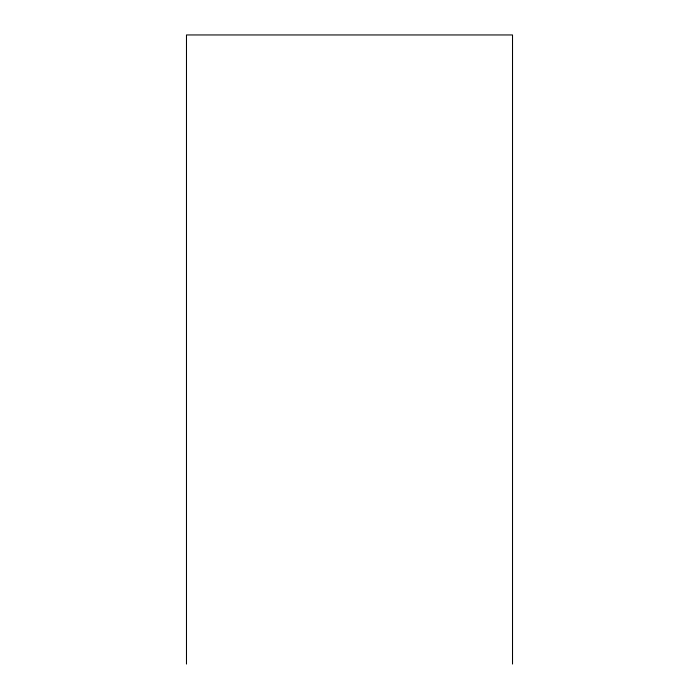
<?xml version="1.0" encoding="UTF-8"?>
<svg xmlns="http://www.w3.org/2000/svg" width="699" height="699" viewBox="0 0 699 699"><rect width="100%" height="100%" fill="white"/><g stroke="black" fill="none" stroke-linecap="round" stroke-linejoin="round"><path stroke-width="1.05" d="M512.516 664.05L512.516 34.95L186.484 34.95L186.484 664.05"/></g></svg>
